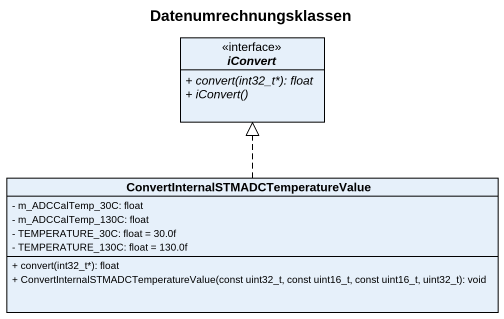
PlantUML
@startuml
title Datenumrechnungsklassen
hide circle
hide empty members
skinparam classAttributeIconSize 0
interface iConvert {
  {abstract} + convert(int32_t*): float
  {abstract} + iConvert()
}
class "ConvertInternalSTMADCTemperatureValue" as ConvertInternalSTMADCTempera {
  - m_ADCCalTemp_30C: float
  - m_ADCCalTemp_130C: float
  - TEMPERATURE_30C: float = 30.0f
  - TEMPERATURE_130C: float = 130.0f
  + convert(int32_t*): float
  + ConvertInternalSTMADCTemperatureValue(const uint32_t, const uint16_t, const uint16_t, uint32_t): void
}
ConvertInternalSTMADCTempera .up.|> iConvert
@enduml
